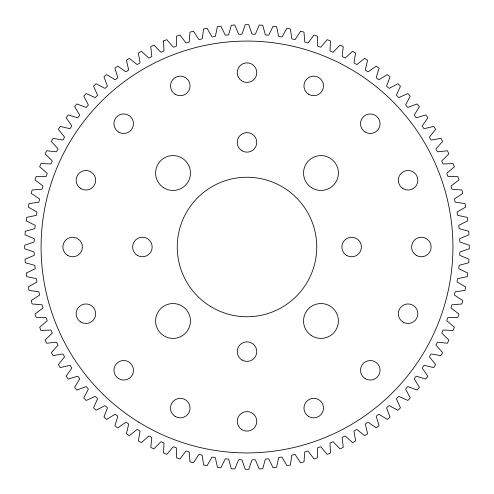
<?xml version="1.0" encoding="UTF-8"?>
<svg xmlns="http://www.w3.org/2000/svg" width="494" height="494" viewBox="0 0 494 494"><rect width="100%" height="100%" fill="white"/><g stroke="black" fill="none" stroke-linecap="round" stroke-linejoin="round"><path stroke-width="0.74" d="M163.533 40.959L163.946 50.221A0.685 0.685 0 0 1 163.588 51.123L161.31 52.105A0.685 0.685 0 0 1 160.408 51.753L153.943 45.108L150.756 46.609L151.751 55.822A0.685 0.685 0 0 1 151.454 56.742L149.237 57.872A0.685 0.685 0 0 1 148.317 57.576L141.451 51.351L138.363 53.043L139.938 62.182A0.685 0.685 0 0 1 139.697 63.121L137.56 64.381A0.685 0.685 0 0 1 136.622 64.146L129.372 58.366L126.402 60.249L128.545 69.271A0.685 0.685 0 0 1 128.36 70.222L126.31 71.618A0.685 0.685 0 0 1 125.359 71.432L117.757 66.122L114.911 68.191L117.615 77.058A0.685 0.685 0 0 1 117.498 78.015L115.534 79.54A0.685 0.685 0 0 1 114.571 79.417L106.655 74.594L103.944 76.836L107.204 85.518A0.685 0.685 0 0 1 107.142 86.481L105.278 88.123A0.685 0.685 0 0 1 104.314 88.068L96.108 83.745L93.545 86.154L97.337 94.613A0.685 0.685 0 0 1 97.337 95.583L95.583 97.337A0.685 0.685 0 0 1 94.613 97.337L86.154 93.545L83.745 96.108L88.068 104.314A0.685 0.685 0 0 1 88.123 105.278L86.481 107.142A0.685 0.685 0 0 1 85.518 107.204L76.836 103.944L74.594 106.655L79.417 114.571A0.685 0.685 0 0 1 79.54 115.534L78.015 117.498A0.685 0.685 0 0 1 77.058 117.615L68.191 114.911L66.122 117.757L71.432 125.359A0.685 0.685 0 0 1 71.618 126.31L70.222 128.36A0.685 0.685 0 0 1 69.271 128.545L60.249 126.402L58.366 129.372L64.146 136.622A0.685 0.685 0 0 1 64.381 137.56L63.121 139.697A0.685 0.685 0 0 1 62.182 139.938L53.043 138.363L51.351 141.451L57.576 148.317A0.685 0.685 0 0 1 57.872 149.237L56.742 151.454A0.685 0.685 0 0 1 55.822 151.751L46.609 150.756L45.108 153.943L51.753 160.408A0.685 0.685 0 0 1 52.105 161.31L51.123 163.588A0.685 0.685 0 0 1 50.221 163.946L40.959 163.533L39.662 166.799L46.702 172.838A0.685 0.685 0 0 1 47.109 173.715L46.269 176.055A0.685 0.685 0 0 1 45.392 176.463L36.124 176.63L35.037 179.977L42.441 185.565A0.685 0.685 0 0 1 42.904 186.411L42.212 188.794A0.685 0.685 0 0 1 41.36 189.264L32.122 190.011L31.246 193.42L38.983 198.526A0.685 0.685 0 0 1 39.501 199.348L38.958 201.768A0.685 0.685 0 0 1 38.143 202.287L28.967 203.614L28.306 207.072L36.352 211.685A0.685 0.685 0 0 1 36.92 212.469L36.531 214.921A0.685 0.685 0 0 1 35.747 215.489L26.676 217.391L26.231 220.886L34.549 224.98A0.685 0.685 0 0 1 35.167 225.727L34.932 228.203A0.685 0.685 0 0 1 34.185 228.821L25.25 231.285L25.027 234.798L33.586 238.367A0.685 0.685 0 0 1 34.247 239.071L34.172 241.554A0.685 0.685 0 0 1 33.462 242.214L24.7 245.24L24.7 248.76L33.462 251.786A0.685 0.685 0 0 1 34.172 252.446L34.247 254.929A0.685 0.685 0 0 1 33.586 255.633L25.027 259.202L25.25 262.715L34.185 265.179A0.685 0.685 0 0 1 34.932 265.797L35.167 268.273A0.685 0.685 0 0 1 34.549 269.02L26.231 273.114L26.676 276.609L35.747 278.511A0.685 0.685 0 0 1 36.531 279.079L36.92 281.531A0.685 0.685 0 0 1 36.352 282.315L28.306 286.928L28.967 290.386L38.143 291.713A0.685 0.685 0 0 1 38.958 292.232L39.501 294.652A0.685 0.685 0 0 1 38.983 295.474L31.246 300.58L32.122 303.989L41.36 304.736A0.685 0.685 0 0 1 42.212 305.206L42.904 307.589A0.685 0.685 0 0 1 42.441 308.435L35.037 314.023L36.124 317.37L45.392 317.537A0.685 0.685 0 0 1 46.269 317.945L47.109 320.285A0.685 0.685 0 0 1 46.702 321.162L39.662 327.201L40.959 330.467L50.221 330.054A0.685 0.685 0 0 1 51.123 330.412L52.105 332.69A0.685 0.685 0 0 1 51.753 333.592L45.108 340.057L46.609 343.244L55.822 342.249A0.685 0.685 0 0 1 56.742 342.546L57.872 344.763A0.685 0.685 0 0 1 57.576 345.683L51.351 352.549L53.043 355.637L62.182 354.062A0.685 0.685 0 0 1 63.121 354.303L64.381 356.44A0.685 0.685 0 0 1 64.146 357.378L58.366 364.628L60.249 367.598L69.271 365.455A0.685 0.685 0 0 1 70.222 365.64L71.618 367.69A0.685 0.685 0 0 1 71.432 368.641L66.122 376.243L68.191 379.089L77.058 376.385A0.685 0.685 0 0 1 78.015 376.502L79.54 378.466A0.685 0.685 0 0 1 79.417 379.429L74.594 387.345L76.836 390.056L85.518 386.796A0.685 0.685 0 0 1 86.481 386.858L88.123 388.722A0.685 0.685 0 0 1 88.068 389.686L83.745 397.892L86.154 400.455L94.613 396.663A0.685 0.685 0 0 1 95.583 396.663L97.337 398.417A0.685 0.685 0 0 1 97.337 399.387L93.545 407.846L96.108 410.255L104.314 405.932A0.685 0.685 0 0 1 105.278 405.877L107.142 407.519A0.685 0.685 0 0 1 107.204 408.482L103.944 417.164L106.655 419.406L114.571 414.583A0.685 0.685 0 0 1 115.534 414.46L117.498 415.985A0.685 0.685 0 0 1 117.615 416.942L114.911 425.809L117.757 427.878L125.359 422.568A0.685 0.685 0 0 1 126.31 422.382L128.36 423.778A0.685 0.685 0 0 1 128.545 424.729L126.402 433.751L129.372 435.634L136.622 429.854A0.685 0.685 0 0 1 137.56 429.619L139.697 430.879A0.685 0.685 0 0 1 139.938 431.818L138.363 440.957L141.451 442.649L148.317 436.424A0.685 0.685 0 0 1 149.237 436.128L151.454 437.258A0.685 0.685 0 0 1 151.751 438.178L150.756 447.391L153.943 448.892L160.408 442.247A0.685 0.685 0 0 1 161.31 441.895L163.588 442.877A0.685 0.685 0 0 1 163.946 443.779L163.533 453.041L166.799 454.338L172.838 447.298A0.685 0.685 0 0 1 173.715 446.891L176.055 447.731A0.685 0.685 0 0 1 176.463 448.608L176.63 457.876L179.977 458.963L185.565 451.559A0.685 0.685 0 0 1 186.411 451.096L188.794 451.788A0.685 0.685 0 0 1 189.264 452.64L190.011 461.878L193.42 462.755L198.526 455.017A0.685 0.685 0 0 1 199.348 454.499L201.768 455.042A0.685 0.685 0 0 1 202.287 455.857L203.614 465.033L207.072 465.694L211.685 457.648A0.685 0.685 0 0 1 212.469 457.08L214.921 457.469A0.685 0.685 0 0 1 215.489 458.253L217.391 467.324L220.886 467.769L224.98 459.451A0.685 0.685 0 0 1 225.727 458.833L228.203 459.068A0.685 0.685 0 0 1 228.821 459.815L231.285 468.75L234.798 468.973L238.367 460.414A0.685 0.685 0 0 1 239.071 459.753L241.554 459.828A0.685 0.685 0 0 1 242.214 460.538L245.24 469.3L248.76 469.3L251.786 460.538A0.685 0.685 0 0 1 252.446 459.828L254.929 459.753A0.685 0.685 0 0 1 255.633 460.414L259.202 468.973L262.715 468.75L265.179 459.815A0.685 0.685 0 0 1 265.797 459.068L268.273 458.833A0.685 0.685 0 0 1 269.02 459.451L273.114 467.769L276.609 467.324L278.511 458.253A0.685 0.685 0 0 1 279.079 457.469L281.531 457.08A0.685 0.685 0 0 1 282.315 457.648L286.928 465.694L290.386 465.033L291.713 455.857A0.685 0.685 0 0 1 292.232 455.042L294.652 454.499A0.685 0.685 0 0 1 295.474 455.017L300.58 462.755L303.989 461.878L304.736 452.64A0.685 0.685 0 0 1 305.206 451.788L307.589 451.096A0.685 0.685 0 0 1 308.435 451.559L314.023 458.963L317.37 457.876L317.537 448.608A0.685 0.685 0 0 1 317.945 447.731L320.285 446.891A0.685 0.685 0 0 1 321.162 447.298L327.201 454.338L330.467 453.041L330.054 443.779A0.685 0.685 0 0 1 330.412 442.877L332.69 441.895A0.685 0.685 0 0 1 333.592 442.247L340.057 448.892L343.244 447.391L342.249 438.178A0.685 0.685 0 0 1 342.546 437.258L344.763 436.128A0.685 0.685 0 0 1 345.683 436.424L352.549 442.649L355.637 440.957L354.062 431.818A0.685 0.685 0 0 1 354.303 430.879L356.44 429.619A0.685 0.685 0 0 1 357.378 429.854L364.628 435.634L367.598 433.751L365.455 424.729A0.685 0.685 0 0 1 365.64 423.778L367.69 422.382A0.685 0.685 0 0 1 368.641 422.568L376.243 427.878L379.089 425.809L376.385 416.942A0.685 0.685 0 0 1 376.502 415.985L378.466 414.46A0.685 0.685 0 0 1 379.429 414.583L387.345 419.406L390.056 417.164L386.796 408.482A0.685 0.685 0 0 1 386.858 407.519L388.722 405.877A0.685 0.685 0 0 1 389.686 405.932L397.892 410.255L400.455 407.846L396.663 399.387A0.685 0.685 0 0 1 396.663 398.417L398.417 396.663A0.685 0.685 0 0 1 399.387 396.663L407.846 400.455L410.255 397.892L405.932 389.686A0.685 0.685 0 0 1 405.877 388.722L407.519 386.858A0.685 0.685 0 0 1 408.482 386.796L417.164 390.056L419.406 387.345L414.583 379.429A0.685 0.685 0 0 1 414.46 378.466L415.985 376.502A0.685 0.685 0 0 1 416.942 376.385L425.809 379.089L427.878 376.243L422.568 368.641A0.685 0.685 0 0 1 422.382 367.69L423.778 365.64A0.685 0.685 0 0 1 424.729 365.455L433.751 367.598L435.634 364.628L429.854 357.378A0.685 0.685 0 0 1 429.619 356.44L430.879 354.303A0.685 0.685 0 0 1 431.818 354.062L440.957 355.637L442.649 352.549L436.424 345.683A0.685 0.685 0 0 1 436.128 344.763L437.258 342.546A0.685 0.685 0 0 1 438.178 342.249L447.391 343.244L448.892 340.057L442.247 333.592A0.685 0.685 0 0 1 441.895 332.69L442.877 330.412A0.685 0.685 0 0 1 443.779 330.054L453.041 330.467L454.338 327.201L447.298 321.162A0.685 0.685 0 0 1 446.891 320.285L447.731 317.945A0.685 0.685 0 0 1 448.608 317.537L457.876 317.37L458.963 314.023L451.559 308.435A0.685 0.685 0 0 1 451.096 307.589L451.788 305.206A0.685 0.685 0 0 1 452.64 304.736L461.878 303.989L462.755 300.58L455.017 295.474A0.685 0.685 0 0 1 454.499 294.652L455.042 292.232A0.685 0.685 0 0 1 455.857 291.713L465.033 290.386L465.694 286.928L457.648 282.315A0.685 0.685 0 0 1 457.08 281.531L457.469 279.079A0.685 0.685 0 0 1 458.253 278.511L467.324 276.609L467.769 273.114L459.451 269.02A0.685 0.685 0 0 1 458.833 268.273L459.068 265.797A0.685 0.685 0 0 1 459.815 265.179L468.75 262.715L468.973 259.202L460.414 255.633A0.685 0.685 0 0 1 459.753 254.929L459.828 252.446A0.685 0.685 0 0 1 460.538 251.786L469.3 248.76L469.3 245.24L460.538 242.214A0.685 0.685 0 0 1 459.828 241.554L459.753 239.071A0.685 0.685 0 0 1 460.414 238.367L468.973 234.798L468.75 231.285L459.815 228.821A0.685 0.685 0 0 1 459.068 228.203L458.833 225.727A0.685 0.685 0 0 1 459.451 224.98L467.769 220.886L467.324 217.391L458.253 215.489A0.685 0.685 0 0 1 457.469 214.921L457.08 212.469A0.685 0.685 0 0 1 457.648 211.685L465.694 207.072L465.033 203.614L455.857 202.287A0.685 0.685 0 0 1 455.042 201.768L454.499 199.348A0.685 0.685 0 0 1 455.017 198.526L462.755 193.42L461.878 190.011L452.64 189.264A0.685 0.685 0 0 1 451.788 188.794L451.096 186.411A0.685 0.685 0 0 1 451.559 185.565L458.963 179.977L457.876 176.63L448.608 176.463A0.685 0.685 0 0 1 447.731 176.055L446.891 173.715A0.685 0.685 0 0 1 447.298 172.838L454.338 166.799L453.041 163.533L443.779 163.946A0.685 0.685 0 0 1 442.877 163.588L441.895 161.31A0.685 0.685 0 0 1 442.247 160.408L448.892 153.943L447.391 150.756L438.178 151.751A0.685 0.685 0 0 1 437.258 151.454L436.128 149.237A0.685 0.685 0 0 1 436.424 148.317L442.649 141.451L440.957 138.363L431.818 139.938A0.685 0.685 0 0 1 430.879 139.697L429.619 137.56A0.685 0.685 0 0 1 429.854 136.622L435.634 129.372L433.751 126.402L424.729 128.545A0.685 0.685 0 0 1 423.778 128.36L422.382 126.31A0.685 0.685 0 0 1 422.568 125.359L427.878 117.757L425.809 114.911L416.942 117.615A0.685 0.685 0 0 1 415.985 117.498L414.46 115.534A0.685 0.685 0 0 1 414.583 114.571L419.406 106.655L417.164 103.944L408.482 107.204A0.685 0.685 0 0 1 407.519 107.142L405.877 105.278A0.685 0.685 0 0 1 405.932 104.314L410.255 96.108L407.846 93.545L399.387 97.337A0.685 0.685 0 0 1 398.417 97.337L396.663 95.583A0.685 0.685 0 0 1 396.663 94.613L400.455 86.154L397.892 83.745L389.686 88.068A0.685 0.685 0 0 1 388.722 88.123L386.858 86.481A0.685 0.685 0 0 1 386.796 85.518L390.056 76.836L387.345 74.594L379.429 79.417A0.685 0.685 0 0 1 378.466 79.54L376.502 78.015A0.685 0.685 0 0 1 376.385 77.058L379.089 68.191L376.243 66.122L368.641 71.432A0.685 0.685 0 0 1 367.69 71.618L365.64 70.222A0.685 0.685 0 0 1 365.455 69.271L367.598 60.249L364.628 58.366L357.378 64.146A0.685 0.685 0 0 1 356.44 64.381L354.303 63.121A0.685 0.685 0 0 1 354.062 62.182L355.637 53.043L352.549 51.351L345.683 57.576A0.685 0.685 0 0 1 344.763 57.872L342.546 56.742A0.685 0.685 0 0 1 342.249 55.822L343.244 46.609L340.057 45.108L333.592 51.753A0.685 0.685 0 0 1 332.69 52.105L330.412 51.123A0.685 0.685 0 0 1 330.054 50.221L330.467 40.959L327.201 39.662L321.162 46.702A0.685 0.685 0 0 1 320.285 47.109L317.945 46.269A0.685 0.685 0 0 1 317.537 45.392L317.37 36.124L314.023 35.037L308.435 42.441A0.685 0.685 0 0 1 307.589 42.904L305.206 42.212A0.685 0.685 0 0 1 304.736 41.36L303.989 32.122L300.58 31.246L295.474 38.983A0.685 0.685 0 0 1 294.652 39.501L292.232 38.958A0.685 0.685 0 0 1 291.713 38.143L290.386 28.967L286.928 28.306L282.315 36.352A0.685 0.685 0 0 1 281.531 36.92L279.079 36.531A0.685 0.685 0 0 1 278.511 35.747L276.609 26.676L273.114 26.231L269.02 34.549A0.685 0.685 0 0 1 268.273 35.167L265.797 34.932A0.685 0.685 0 0 1 265.179 34.185L262.715 25.25L259.202 25.027L255.633 33.586A0.685 0.685 0 0 1 254.929 34.247L252.446 34.172A0.685 0.685 0 0 1 251.786 33.462L248.76 24.7L245.24 24.7L242.214 33.462A0.685 0.685 0 0 1 241.554 34.172L239.071 34.247A0.685 0.685 0 0 1 238.367 33.586L234.798 25.027L231.285 25.25L228.821 34.185A0.685 0.685 0 0 1 228.203 34.932L225.727 35.167A0.685 0.685 0 0 1 224.98 34.549L220.886 26.231L217.391 26.676L215.489 35.747A0.685 0.685 0 0 1 214.921 36.531L212.469 36.92A0.685 0.685 0 0 1 211.685 36.352L207.072 28.306L203.614 28.967L202.287 38.143A0.685 0.685 0 0 1 201.768 38.958L199.348 39.501A0.685 0.685 0 0 1 198.526 38.983L193.42 31.246L190.011 32.122L189.264 41.36A0.685 0.685 0 0 1 188.794 42.212L186.411 42.904A0.685 0.685 0 0 1 185.565 42.441L179.977 35.037L176.63 36.124L176.463 45.392A0.685 0.685 0 0 1 176.055 46.269L173.715 47.109A0.685 0.685 0 0 1 172.838 46.702L166.799 39.662L163.533 40.959M210.401 306.366A69.74 69.74 0 0 0 316.716 249.013A69.74 69.74 0 0 0 213.883 185.621A69.74 69.74 0 0 0 210.401 306.366M242.116 150.843A9.763 9.763 0 0 0 256.763 142.383A9.763 9.763 0 0 0 242.116 133.93A9.763 9.763 0 0 0 242.116 150.843M163.619 187.708A17.438 17.438 0 0 0 190.443 173.832A17.438 17.438 0 0 0 165.015 157.543A17.438 17.438 0 0 0 163.619 187.708M163.619 335.654A17.438 17.438 0 0 0 190.443 321.779A17.438 17.438 0 0 0 165.015 305.49A17.438 17.438 0 0 0 163.619 335.654M137.505 255.454A9.763 9.763 0 0 0 152.152 247A9.763 9.763 0 0 0 137.505 238.546A9.763 9.763 0 0 0 137.505 255.454M311.566 335.654A17.438 17.438 0 0 0 338.39 321.779A17.438 17.438 0 0 0 312.961 305.49A17.438 17.438 0 0 0 311.566 335.654M242.116 360.07A9.763 9.763 0 0 0 256.763 351.617A9.763 9.763 0 0 0 242.116 343.157A9.763 9.763 0 0 0 242.116 360.07M311.566 187.708A17.438 17.438 0 0 0 338.39 173.832A17.438 17.438 0 0 0 312.961 157.543A17.438 17.438 0 0 0 311.566 187.708M346.732 255.454A9.763 9.763 0 0 0 361.38 247A9.763 9.763 0 0 0 346.732 238.546A9.763 9.763 0 0 0 346.732 255.454M241.597 80.775A9.763 9.763 0 0 0 256.744 73.254A9.763 9.763 0 0 0 242.659 63.893A9.763 9.763 0 0 0 241.597 80.775M308.707 94.292A9.763 9.763 0 0 0 323.49 86.067A9.763 9.763 0 0 0 308.978 77.385A9.763 9.763 0 0 0 308.707 94.292M365.146 132.009A9.763 9.763 0 0 0 380.047 124.019A9.763 9.763 0 0 0 365.677 115.102A9.763 9.763 0 0 0 365.146 132.009M402.814 188.492A9.763 9.763 0 0 0 417.838 180.736A9.763 9.763 0 0 0 403.61 171.597A9.763 9.763 0 0 0 402.814 188.492M416.479 255.454A9.763 9.763 0 0 0 431.12 247A9.763 9.763 0 0 0 416.479 238.546A9.763 9.763 0 0 0 416.479 255.454M403.073 322.1A9.763 9.763 0 0 0 417.85 313.875A9.763 9.763 0 0 0 403.339 305.193A9.763 9.763 0 0 0 403.073 322.1M365.146 378.589A9.763 9.763 0 0 0 380.047 370.599A9.763 9.763 0 0 0 365.677 361.682A9.763 9.763 0 0 0 365.146 378.589M308.447 416.3A9.763 9.763 0 0 0 323.477 408.544A9.763 9.763 0 0 0 309.244 399.411A9.763 9.763 0 0 0 308.447 416.3M241.597 429.49A9.763 9.763 0 0 0 256.744 421.969A9.763 9.763 0 0 0 242.659 412.614A9.763 9.763 0 0 0 241.597 429.49M175.259 416.467A9.763 9.763 0 0 0 190.042 408.242A9.763 9.763 0 0 0 175.524 399.553A9.763 9.763 0 0 0 175.259 416.467M118.566 378.589A9.763 9.763 0 0 0 133.466 370.599A9.763 9.763 0 0 0 119.097 361.682A9.763 9.763 0 0 0 118.566 378.589M80.639 321.94A9.763 9.763 0 0 0 95.669 314.184A9.763 9.763 0 0 0 81.436 305.045A9.763 9.763 0 0 0 80.639 321.94M67.758 255.454A9.763 9.763 0 0 0 82.405 247A9.763 9.763 0 0 0 67.758 238.546A9.763 9.763 0 0 0 67.758 255.454M80.899 188.652A9.763 9.763 0 0 0 95.675 180.427A9.763 9.763 0 0 0 81.164 171.745A9.763 9.763 0 0 0 80.899 188.652M118.566 132.009A9.763 9.763 0 0 0 133.466 124.019A9.763 9.763 0 0 0 119.097 115.102A9.763 9.763 0 0 0 118.566 132.009M175 94.132A9.763 9.763 0 0 0 190.029 86.376A9.763 9.763 0 0 0 175.796 77.237A9.763 9.763 0 0 0 175 94.132M138.487 422.012A205.924 205.924 0 0 0 452.819 253.465A205.924 205.924 0 0 0 149.694 65.523A205.924 205.924 0 0 0 138.487 422.012"/></g></svg>
